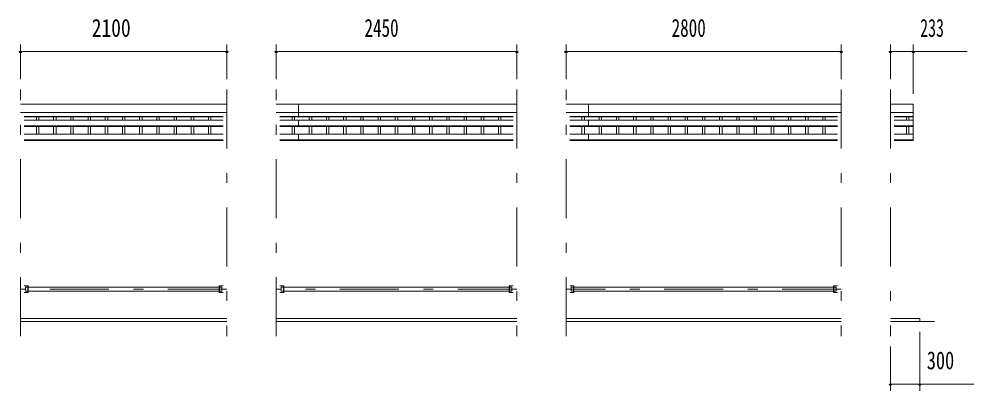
# Model space of a CAD drawing. Units: millimetres, scale not verified. Extents: x -32484 to 32484, y -14700 to 14700.
# Drawn here: x -22096 to -12383, y 2423 to 6203 of the extents above; entities that cross this region are included whole.
import ezdxf
from ezdxf.enums import TextEntityAlignment as Align

# ---------------------------------------------------------------- set-up
doc = ezdxf.new("R2010")
doc.units = ezdxf.units.MM
doc.header["$LTSCALE"] = 50
doc.linetypes.add('USER3', pattern=[24, 12, -5, 2, -5])
for name, color, linetype, lineweight in [('0-2_1-0BOLD', 7, 'Continuous', 18), ('0-3_1-2CENTER', 3, 'USER3', 18), ('0-4_1-4THIN', 4, 'Continuous', 18), ('0-5_1-5DIM', 3, 'Continuous', 18)]:
    doc.layers.add(name, color=color, linetype=linetype, lineweight=lineweight)
doc.styles.add('ＭＳ ゴシック', font='')
doc.styles.get('ＭＳ ゴシック').set_extended_font_data('MS Gothic')

msp = doc.modelspace()

# ---------------------------------------------------------------- linework, layer by layer
at = {"layer": '0-2_1-0BOLD'}
for p, q in [((-22082.3, 5337.73), (-19982.3, 5337.73)), ((-19982.3, 5254.08), (-22082.3, 5254.08)), ((-19482.3, 5337.73), (-17032.3, 5337.73)), ((-17032.3, 5254.08), (-19482.3, 5254.08)), ((-19252.3, 5209.34), (-19252.3, 5337.73)), ((-16532.3, 5337.73), (-13732.3, 5337.73)), ((-13732.3, 5254.08), (-16532.3, 5254.08)), ((-16302.3, 5209.34), (-16302.3, 5337.73)), ((-13232.3, 5337.73), (-12999.3, 5337.73)), ((-12999.3, 5254.08), (-13232.3, 5254.08)), ((-22044.15, 5212.89), (-20020.45, 5212.89)), ((-20020.45, 5209.34), (-22044.15, 5209.34)), ((-22044.15, 5177.13), (-20020.45, 5177.13)), ((-19444.15, 5212.89), (-17070.45, 5212.89)), ((-17070.45, 5209.34), (-19444.15, 5209.34)), ((-19444.15, 5177.13), (-17070.45, 5177.13)), ((-19252.3, 5112.4), (-19252.3, 5177.13)), ((-16494.15, 5212.89), (-13770.45, 5212.89)), ((-13770.45, 5209.34), (-16494.15, 5209.34)), ((-16494.15, 5177.13), (-13770.45, 5177.13)), ((-16302.3, 5112.4), (-16302.3, 5177.13)), ((-13194.15, 5212.89), (-12999.3, 5212.89)), ((-12999.3, 5209.34), (-13194.15, 5209.34)), ((-13194.15, 5177.13), (-12999.3, 5177.13)), ((-20020.45, 5118.3), (-22044.15, 5118.3)), ((-22044.15, 5112.4), (-20020.45, 5112.4)), ((-17070.45, 5118.3), (-19444.15, 5118.3)), ((-19444.15, 5112.4), (-17070.45, 5112.4)), ((-13770.45, 5118.3), (-16494.15, 5118.3)), ((-16494.15, 5112.4), (-13770.45, 5112.4)), ((-12999.3, 5118.3), (-13194.15, 5118.3)), ((-13194.15, 5112.4), (-12999.3, 5112.4)), ((-20020.45, 5034.68), (-22044.15, 5034.68)), ((-22044.15, 4977.04), (-20020.45, 4977.04)), ((-20020.45, 4968.7), (-22044.15, 4968.7)), ((-17070.45, 5034.68), (-19444.15, 5034.68)), ((-19444.15, 4977.04), (-17070.45, 4977.04)), ((-17070.45, 4968.7), (-19444.15, 4968.7)), ((-19252.3, 5034.68), (-19252.3, 4968.7)), ((-13770.45, 5034.68), (-16494.15, 5034.68)), ((-16494.15, 4977.04), (-13770.45, 4977.04)), ((-13770.45, 4968.7), (-16494.15, 4968.7)), ((-16302.3, 5034.68), (-16302.3, 4968.7)), ((-12999.3, 5034.68), (-13194.15, 5034.68)), ((-13194.15, 4977.04), (-12999.3, 4977.04)), ((-22007.34, 3478.89), (-22029.79, 3478.89)), ((-22007.34, 3490.54), (-22007.34, 3424.54)), ((-20060.45, 3478.89), (-22004.15, 3478.89)), ((-22004.15, 3436.19), (-20060.45, 3436.19)), ((-20057.25, 3424.54), (-20057.25, 3490.54)), ((-19407.35, 3478.89), (-19429.8, 3478.89)), ((-19407.35, 3490.54), (-19407.35, 3424.54)), ((-17110.45, 3478.89), (-19404.15, 3478.89)), ((-19404.15, 3436.19), (-17110.45, 3436.19)), ((-17107.25, 3424.54), (-17107.25, 3490.54)), ((-16457.35, 3478.89), (-16479.8, 3478.89)), ((-16457.35, 3490.54), (-16457.35, 3424.54)), ((-13810.46, 3478.89), (-16454.15, 3478.89)), ((-16454.15, 3436.19), (-13810.46, 3436.19)), ((-13807.26, 3490.54), (-13807.26, 3424.54)), ((-22082.3, 3157.54), (-19982.3, 3157.54)), ((-19982.3, 3127.54), (-22082.3, 3127.54)), ((-19482.3, 3157.54), (-17032.3, 3157.54)), ((-17032.3, 3127.54), (-19482.3, 3127.54)), ((-16532.3, 3157.54), (-13732.3, 3157.54)), ((-13732.3, 3127.54), (-16532.3, 3127.54)), ((-13232.3, 3127.54), (-12782.3, 3127.54))]:
    msp.add_line(p, q, dxfattribs=at)
for points in [[(-12999.3, 5337.73), (-12999.3, 4968.7), (-13194.15, 4968.7)], [(-22044.14, 3424.54), (-22004.14, 3424.54), (-22004.14, 3490.54), (-22044.14, 3490.54)], [(-22029.79, 3478.89), (-22029.79, 3436.19), (-22007.34, 3436.19)], [(-20020.45, 3490.54), (-20060.45, 3490.54), (-20060.45, 3424.54), (-20020.45, 3424.54)], [(-20057.25, 3436.19), (-20034.8, 3436.19), (-20034.8, 3478.89), (-20057.25, 3478.89)], [(-19444.15, 3424.54), (-19404.15, 3424.54), (-19404.15, 3490.54), (-19444.15, 3490.54)], [(-19429.8, 3478.89), (-19429.8, 3436.19), (-19407.35, 3436.19)], [(-17070.45, 3490.54), (-17110.45, 3490.54), (-17110.45, 3424.54), (-17070.45, 3424.54)], [(-17107.25, 3436.19), (-17084.8, 3436.19), (-17084.8, 3478.89), (-17107.25, 3478.89)], [(-16494.15, 3424.54), (-16454.15, 3424.54), (-16454.15, 3490.54), (-16494.15, 3490.54)], [(-16479.8, 3478.89), (-16479.8, 3436.19), (-16457.35, 3436.19)], [(-13770.46, 3424.54), (-13810.46, 3424.54), (-13810.46, 3490.54), (-13770.46, 3490.54)], [(-13807.26, 3436.19), (-13784.81, 3436.19), (-13784.81, 3478.89), (-13807.26, 3478.89)], [(-12932.3, 3127.54), (-12932.3, 3157.54), (-13232.3, 3157.54)]]:
    msp.add_lwpolyline(points, dxfattribs=at)
at = {"layer": '0-3_1-2CENTER'}
for p, q in [((-22082.3, 2977.54), (-22082.3, 5487.73)), ((-19982.3, 5487.73), (-19982.3, 2977.54)), ((-19482.3, 2977.54), (-19482.3, 5487.73)), ((-17032.3, 5487.73), (-17032.3, 2977.54)), ((-16532.3, 2977.54), (-16532.3, 5487.73)), ((-13732.3, 5487.73), (-13732.3, 2977.54)), ((-13232.3, 5487.54), (-13232.3, 2977.54)), ((-19982.3, 3457.54), (-22082.3, 3457.54)), ((-17032.3, 3457.54), (-19482.3, 3457.54)), ((-13732.3, 3457.54), (-16532.3, 3457.54))]:
    msp.add_line(p, q, dxfattribs=at)
at = {"layer": '0-4_1-4THIN'}
for p, q in [((-21919.8, 5209.34), (-21919.8, 5177.13)), ((-21894.81, 5177.13), (-21894.81, 5209.34)), ((-21744.8, 5177.13), (-21744.8, 5209.34)), ((-21719.81, 5209.34), (-21719.81, 5177.13)), ((-21569.8, 5209.34), (-21569.8, 5177.13)), ((-21544.81, 5177.13), (-21544.81, 5209.34)), ((-21394.8, 5177.13), (-21394.8, 5209.34)), ((-21369.81, 5209.34), (-21369.81, 5177.13)), ((-21219.8, 5209.34), (-21219.8, 5177.13)), ((-21194.81, 5177.13), (-21194.81, 5209.34)), ((-21044.8, 5177.13), (-21044.8, 5209.34)), ((-21019.81, 5209.34), (-21019.81, 5177.13)), ((-20869.8, 5209.34), (-20869.8, 5177.13)), ((-20844.81, 5177.13), (-20844.81, 5209.34)), ((-20694.8, 5177.13), (-20694.8, 5209.34)), ((-20669.81, 5209.34), (-20669.81, 5177.13)), ((-20519.8, 5209.34), (-20519.8, 5177.13)), ((-20494.81, 5177.13), (-20494.81, 5209.34)), ((-20344.8, 5177.13), (-20344.8, 5209.34)), ((-20319.81, 5209.34), (-20319.81, 5177.13)), ((-20169.8, 5209.34), (-20169.8, 5177.13)), ((-20144.81, 5177.13), (-20144.81, 5209.34)), ((-19319.8, 5209.34), (-19319.8, 5177.13)), ((-19319.8, 5177.13), (-19319.8, 5209.34)), ((-19294.81, 5209.34), (-19294.81, 5177.13)), ((-19294.81, 5177.13), (-19294.81, 5209.34)), ((-19144.8, 5209.34), (-19144.8, 5177.13)), ((-19119.81, 5177.13), (-19119.81, 5209.34)), ((-18969.8, 5209.34), (-18969.8, 5177.13)), ((-18944.81, 5177.13), (-18944.81, 5209.34)), ((-18794.8, 5177.13), (-18794.8, 5209.34)), ((-18769.81, 5209.34), (-18769.81, 5177.13)), ((-18619.8, 5209.34), (-18619.8, 5177.13)), ((-18594.81, 5177.13), (-18594.81, 5209.34)), ((-18444.8, 5177.13), (-18444.8, 5209.34)), ((-18419.81, 5209.34), (-18419.81, 5177.13)), ((-18269.8, 5209.34), (-18269.8, 5177.13)), ((-18244.81, 5177.13), (-18244.81, 5209.34)), ((-18094.8, 5177.13), (-18094.8, 5209.34)), ((-18069.81, 5209.34), (-18069.81, 5177.13)), ((-17919.8, 5209.34), (-17919.8, 5177.13)), ((-17894.81, 5177.13), (-17894.81, 5209.34)), ((-17744.8, 5177.13), (-17744.8, 5209.34)), ((-17719.81, 5209.34), (-17719.81, 5177.13)), ((-17569.8, 5209.34), (-17569.8, 5177.13)), ((-17544.81, 5177.13), (-17544.81, 5209.34)), ((-17394.8, 5177.13), (-17394.8, 5209.34)), ((-17369.81, 5209.34), (-17369.81, 5177.13)), ((-17219.8, 5209.34), (-17219.8, 5177.13)), ((-17194.81, 5177.13), (-17194.81, 5209.34)), ((-16369.8, 5177.13), (-16369.8, 5209.34)), ((-16344.81, 5209.34), (-16344.81, 5177.13)), ((-16194.8, 5209.34), (-16194.8, 5177.13)), ((-16169.81, 5177.13), (-16169.81, 5209.34)), ((-16019.8, 5209.34), (-16019.8, 5177.13)), ((-15994.81, 5177.13), (-15994.81, 5209.34)), ((-15844.8, 5177.13), (-15844.8, 5209.34)), ((-15819.81, 5209.34), (-15819.81, 5177.13)), ((-15669.8, 5209.34), (-15669.8, 5177.13)), ((-15644.81, 5177.13), (-15644.81, 5209.34)), ((-15494.8, 5177.13), (-15494.8, 5209.34)), ((-15469.81, 5209.34), (-15469.81, 5177.13)), ((-15319.8, 5209.34), (-15319.8, 5177.13)), ((-15294.81, 5177.13), (-15294.81, 5209.34)), ((-15144.8, 5177.13), (-15144.8, 5209.34)), ((-15119.81, 5209.34), (-15119.81, 5177.13)), ((-14969.8, 5209.34), (-14969.8, 5177.13)), ((-14944.81, 5177.13), (-14944.81, 5209.34)), ((-14794.8, 5177.13), (-14794.8, 5209.34)), ((-14769.81, 5209.34), (-14769.81, 5177.13)), ((-14619.8, 5209.34), (-14619.8, 5177.13)), ((-14594.81, 5177.13), (-14594.81, 5209.34)), ((-14444.8, 5177.13), (-14444.8, 5209.34)), ((-14419.81, 5209.34), (-14419.81, 5177.13)), ((-14269.8, 5209.34), (-14269.8, 5177.13)), ((-14244.81, 5177.13), (-14244.81, 5209.34)), ((-14094.8, 5177.13), (-14094.8, 5209.34)), ((-14069.81, 5209.34), (-14069.81, 5177.13)), ((-13919.8, 5209.34), (-13919.8, 5177.13)), ((-13894.81, 5177.13), (-13894.81, 5209.34)), ((-13069.8, 5177.13), (-13069.8, 5209.34)), ((-13044.8, 5209.34), (-13044.8, 5177.13)), ((-21919.8, 5034.68), (-21919.8, 5112.4)), ((-21894.81, 5112.4), (-21894.81, 5034.68)), ((-21744.8, 5034.68), (-21744.8, 5112.4)), ((-21719.81, 5112.4), (-21719.81, 5034.68)), ((-21569.8, 5112.4), (-21569.8, 5034.68)), ((-21544.81, 5034.68), (-21544.81, 5112.4)), ((-21394.8, 5034.68), (-21394.8, 5112.4)), ((-21369.81, 5112.4), (-21369.81, 5034.68)), ((-21219.8, 5112.4), (-21219.8, 5034.68)), ((-21194.81, 5034.68), (-21194.81, 5112.4)), ((-21044.8, 5034.68), (-21044.8, 5112.4)), ((-21019.81, 5112.4), (-21019.81, 5034.68)), ((-20869.8, 5112.4), (-20869.8, 5034.68)), ((-20844.81, 5034.68), (-20844.81, 5112.4)), ((-20694.8, 5034.68), (-20694.8, 5112.4)), ((-20669.81, 5112.4), (-20669.81, 5034.68)), ((-20519.8, 5112.4), (-20519.8, 5034.68)), ((-20494.81, 5034.68), (-20494.81, 5112.4)), ((-20344.8, 5034.68), (-20344.8, 5112.4)), ((-20319.81, 5112.4), (-20319.81, 5034.68)), ((-20169.8, 5112.4), (-20169.8, 5034.68)), ((-20144.81, 5034.68), (-20144.81, 5112.4)), ((-19319.8, 5034.68), (-19319.8, 5112.4)), ((-19319.8, 5112.4), (-19319.8, 5034.68)), ((-19294.81, 5034.68), (-19294.81, 5112.4)), ((-19294.81, 5112.4), (-19294.81, 5034.68)), ((-19144.8, 5034.68), (-19144.8, 5112.4)), ((-19119.81, 5112.4), (-19119.81, 5034.68)), ((-18969.8, 5112.4), (-18969.8, 5034.68)), ((-18944.81, 5034.68), (-18944.81, 5112.4)), ((-18794.8, 5034.68), (-18794.8, 5112.4)), ((-18769.81, 5112.4), (-18769.81, 5034.68)), ((-18619.8, 5112.4), (-18619.8, 5034.68)), ((-18594.81, 5034.68), (-18594.81, 5112.4)), ((-18444.8, 5034.68), (-18444.8, 5112.4)), ((-18419.81, 5112.4), (-18419.81, 5034.68)), ((-18269.8, 5112.4), (-18269.8, 5034.68)), ((-18244.81, 5034.68), (-18244.81, 5112.4)), ((-18094.8, 5034.68), (-18094.8, 5112.4)), ((-18069.81, 5112.4), (-18069.81, 5034.68)), ((-17919.8, 5112.4), (-17919.8, 5034.68)), ((-17894.81, 5034.68), (-17894.81, 5112.4)), ((-17744.8, 5034.68), (-17744.8, 5112.4)), ((-17719.81, 5112.4), (-17719.81, 5034.68)), ((-17569.8, 5112.4), (-17569.8, 5034.68)), ((-17544.81, 5034.68), (-17544.81, 5112.4)), ((-17394.8, 5034.68), (-17394.8, 5112.4)), ((-17369.81, 5112.4), (-17369.81, 5034.68)), ((-17219.8, 5112.4), (-17219.8, 5034.68)), ((-17194.81, 5034.68), (-17194.81, 5112.4)), ((-16369.8, 5112.4), (-16369.8, 5034.68)), ((-16344.81, 5034.68), (-16344.81, 5112.4)), ((-16194.8, 5034.68), (-16194.8, 5112.4)), ((-16169.81, 5112.4), (-16169.81, 5034.68)), ((-16019.8, 5112.4), (-16019.8, 5034.68)), ((-15994.81, 5034.68), (-15994.81, 5112.4)), ((-15844.8, 5034.68), (-15844.8, 5112.4)), ((-15819.81, 5112.4), (-15819.81, 5034.68)), ((-15669.8, 5112.4), (-15669.8, 5034.68)), ((-15644.81, 5034.68), (-15644.81, 5112.4)), ((-15494.8, 5034.68), (-15494.8, 5112.4)), ((-15469.81, 5112.4), (-15469.81, 5034.68)), ((-15319.8, 5112.4), (-15319.8, 5034.68)), ((-15294.81, 5034.68), (-15294.81, 5112.4)), ((-15144.8, 5034.68), (-15144.8, 5112.4)), ((-15119.81, 5112.4), (-15119.81, 5034.68)), ((-14969.8, 5112.4), (-14969.8, 5034.68)), ((-14944.81, 5034.68), (-14944.81, 5112.4)), ((-14794.8, 5034.68), (-14794.8, 5112.4)), ((-14769.81, 5112.4), (-14769.81, 5034.68)), ((-14619.8, 5112.4), (-14619.8, 5034.68)), ((-14594.81, 5034.68), (-14594.81, 5112.4)), ((-14444.8, 5034.68), (-14444.8, 5112.4)), ((-14419.81, 5112.4), (-14419.81, 5034.68)), ((-14269.8, 5112.4), (-14269.8, 5034.68)), ((-14244.81, 5034.68), (-14244.81, 5112.4)), ((-14094.8, 5034.68), (-14094.8, 5112.4)), ((-14069.81, 5112.4), (-14069.81, 5034.68)), ((-13919.8, 5112.4), (-13919.8, 5034.68)), ((-13894.81, 5034.68), (-13894.81, 5112.4)), ((-13069.8, 5112.4), (-13069.8, 5034.68)), ((-13044.8, 5034.68), (-13044.8, 5112.4))]:
    msp.add_line(p, q, dxfattribs=at)
at = {"layer": '0-5_1-5DIM'}
for p, q in [((-22082.3, 5593.54), (-22082.3, 5943.54)), ((-19982.3, 5943.54), (-19982.3, 5593.54)), ((-19482.3, 5593.54), (-19482.3, 5943.54)), ((-17032.3, 5943.54), (-17032.3, 5593.54)), ((-16532.3, 5593.54), (-16532.3, 5943.54)), ((-13732.3, 5943.54), (-13732.3, 5593.54)), ((-13232.29, 5593.54), (-13232.29, 5943.54)), ((-12999.29, 5943.54), (-12999.29, 5443.54)), ((-22068.3, 5873.54), (-22096.3, 5873.54)), ((-22082.3, 5873.54), (-19982.3, 5873.54)), ((-19968.3, 5873.54), (-19996.3, 5873.54)), ((-19468.3, 5873.54), (-19496.3, 5873.54)), ((-19482.3, 5873.54), (-17032.3, 5873.54)), ((-17018.3, 5873.54), (-17046.3, 5873.54)), ((-16518.3, 5873.54), (-16546.3, 5873.54)), ((-16532.3, 5873.54), (-13732.3, 5873.54)), ((-13718.3, 5873.54), (-13746.3, 5873.54)), ((-13218.29, 5873.54), (-13246.29, 5873.54)), ((-13232.28, 5873.54), (-12449.79, 5873.54)), ((-12985.29, 5873.54), (-13013.29, 5873.54)), ((-12932.29, 2422.54), (-12932.29, 3022.54)), ((-13232.29, 2872.54), (-13232.29, 2422.54)), ((-13218.29, 2492.54), (-13246.29, 2492.54)), ((-13232.29, 2492.54), (-12382.79, 2492.54)), ((-12918.29, 2492.54), (-12946.29, 2492.54))]:
    msp.add_line(p, q, dxfattribs=at)
for centre in [(-22082.3, 5873.54), (-19982.3, 5873.54), (-19482.3, 5873.54), (-17032.3, 5873.54), (-16532.3, 5873.54), (-13732.3, 5873.54), (-13232.29, 5873.54), (-12999.29, 5873.54), (-13232.29, 2492.54), (-12932.29, 2492.54)]:
    msp.add_arc(centre, 14, 180, 0, dxfattribs=at)

# ---------------------------------------------------------------- texts
at = {"layer": '0-5_1-5DIM', "color": 7, "style": 'ＭＳ ゴシック'}
for s, width, p in [('2100', 0.8, (-21357.8, 5968.41)), ('2450', 0.7, (-18582.8, 5968.41)), ('2800', 0.7, (-15457.8, 5968.41)), ('233', 0.65, (-12929.29, 5968.41)), ('300', 0.75, (-12862.29, 2587.41))]:
    msp.add_text(s, height=182.3, dxfattribs=dict(at, width=width)).set_placement(p, align=Align.BOTTOM_LEFT)

doc.saveas('drawing.dxf')
